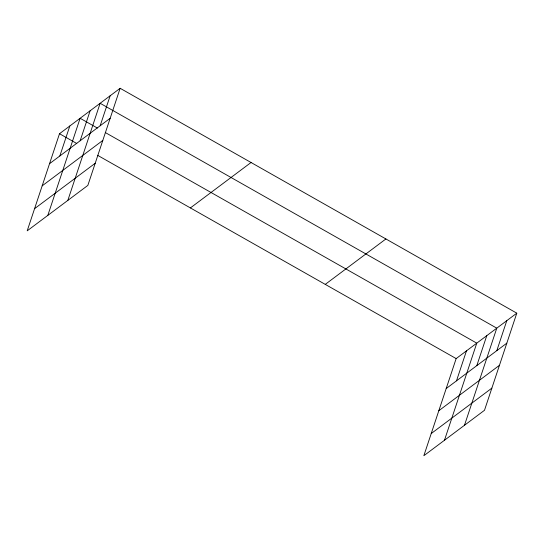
<?xml version="1.0" encoding="UTF-8"?>
<svg xmlns="http://www.w3.org/2000/svg" width="544" height="544" viewBox="0 0 544 544"><rect width="100%" height="100%" fill="white"/><g stroke="black" fill="none" stroke-linecap="round" stroke-linejoin="round"><path stroke-width="0.82" d="M120.149 88.291L59.507 133.715L27.2 230.833L87.842 185.409L120.149 88.291L516.8 313.167L484.493 410.285L423.851 455.709L456.158 358.591L516.8 313.167M59.847 155.965L69.816 125.99M47.818 215.383L80.124 118.272L97.39 128.058M80.158 140.753L90.134 110.772M67.83 200.396L100.137 103.278L496.788 328.161L464.481 425.279M100.171 125.759L110.146 95.785M456.491 380.848L466.466 350.873M444.468 440.266L476.775 343.148L105.298 132.539M476.809 365.629L486.778 335.655M496.822 350.642L506.79 320.668M49.538 163.69L110.18 118.266M42.167 185.844L102.809 140.42M34.571 208.672L95.214 163.254M190.4 207.924L251.042 162.5M325.258 284.383L385.907 238.959M446.182 388.566L506.831 343.148M438.811 410.727L499.46 365.303M431.222 433.554L491.864 388.13M59.507 133.715L76.765 143.5M97.621 155.326L456.158 358.591"/></g></svg>
